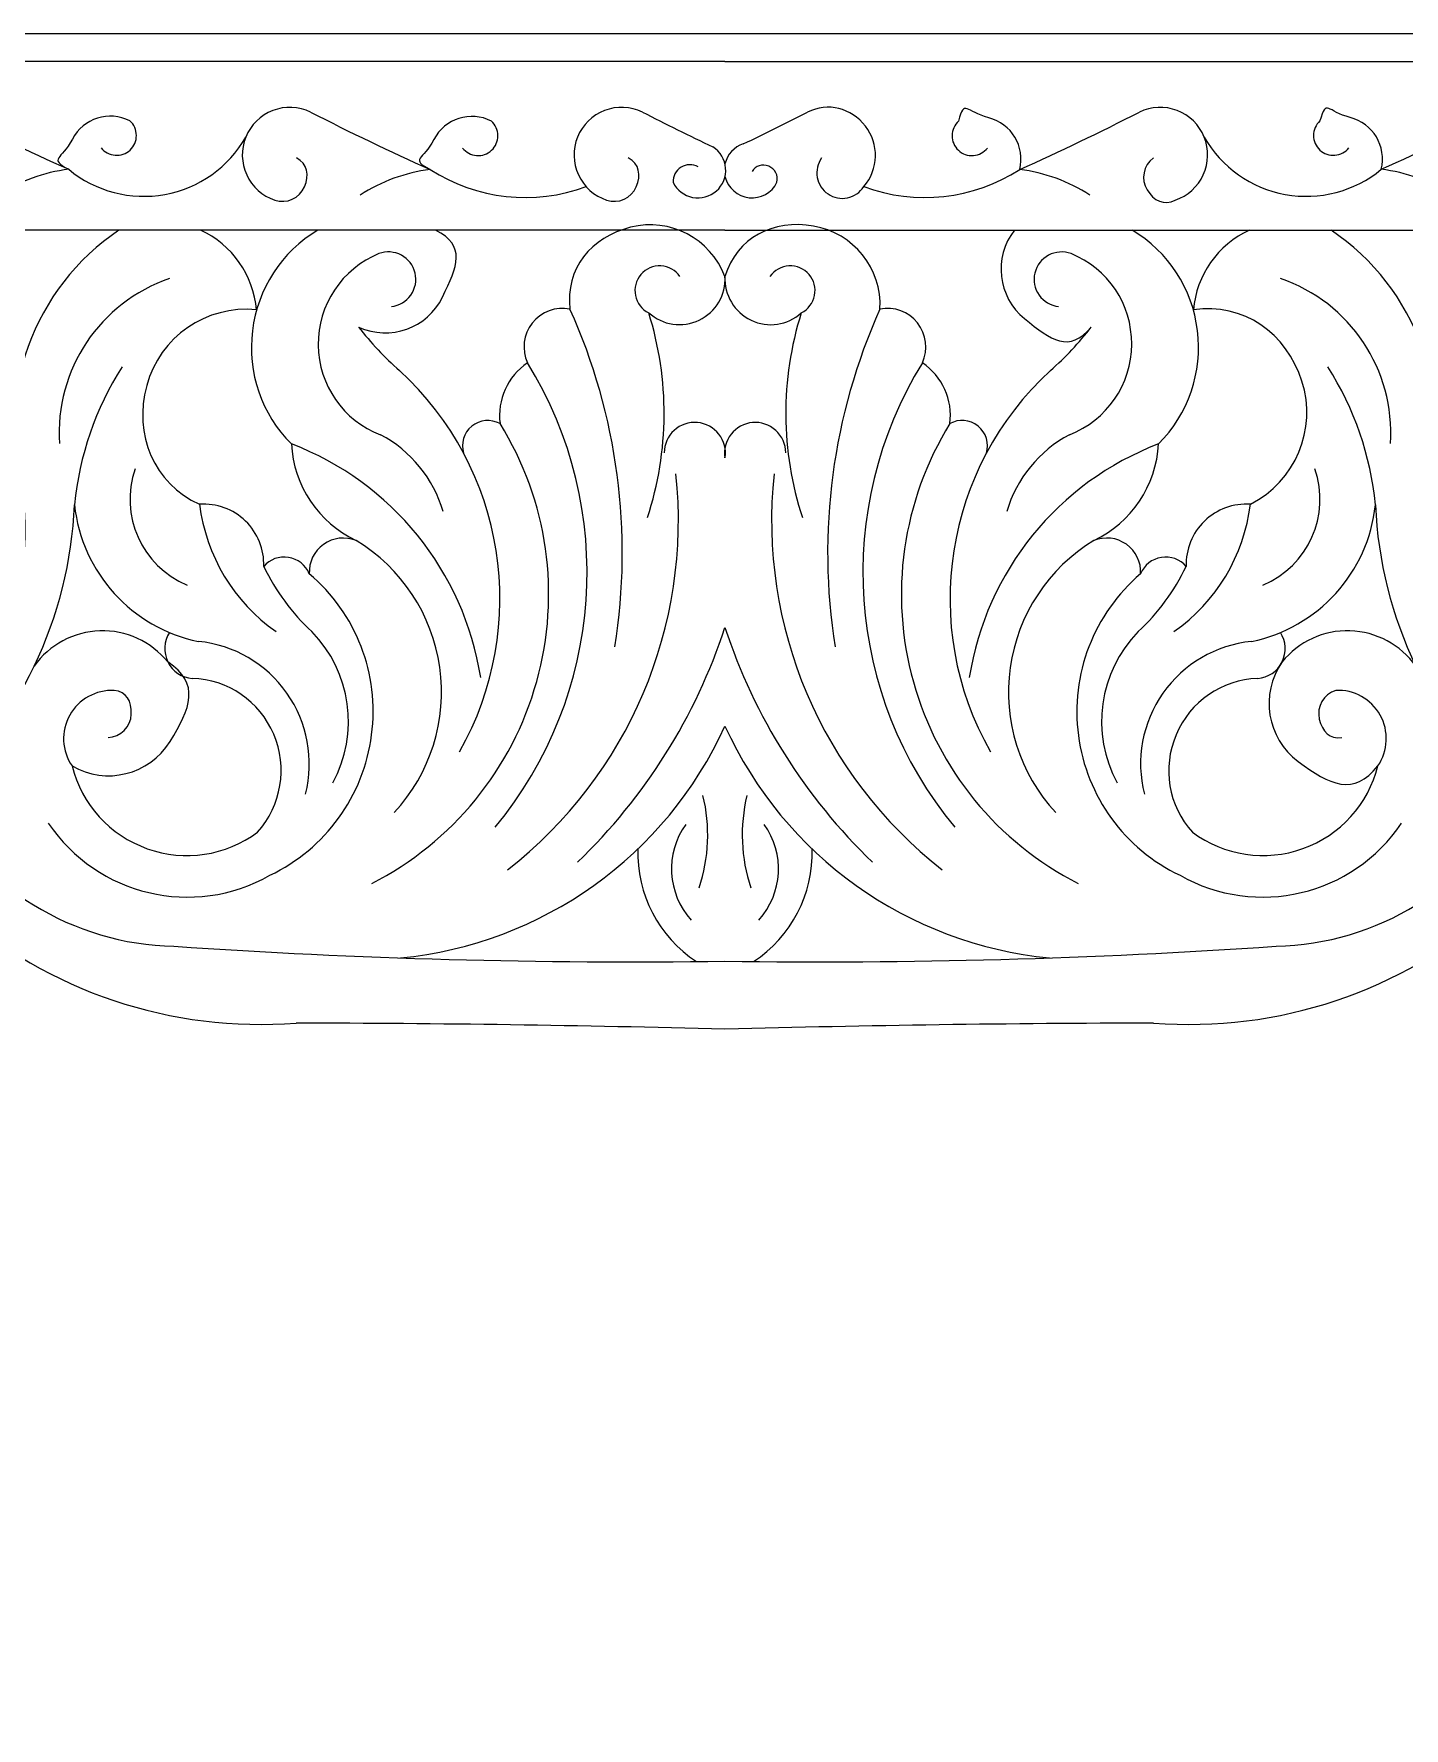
# Model space of a CAD drawing. Header units: millimetres. Extents: x 4613 to 4857, y 4354 to 4620.
# Drawn here: x 4690.4 to 4739.7, y 4558.8 to 4619.8 of the extents above; entities that cross this region are included whole.
import ezdxf

# ---------------------------------------------------------------- set-up
doc = ezdxf.new("R2010")
doc.units = ezdxf.units.MM
doc.header["$MEASUREMENT"] = 0
doc.layers.add('Layer 1', color=18, linetype='Continuous', true_color=0x000000)

msp = doc.modelspace()

# ---------------------------------------------------------------- linework, layer by layer
at = {"layer": 'Layer 1', "lineweight": 9}
for points, knots in [([(4613.246, 4619.823), (4613.246, 4619.823), (4857.246, 4619.823), (4857.246, 4619.823), (4857.246, 4619.823), (4857.246, 4497.823), (4857.246, 4497.823), (4857.246, 4497.823), (4613.246, 4497.823), (4613.246, 4497.823), (4613.246, 4497.823), (4613.246, 4619.823), (4613.246, 4619.823)], [0, 0, 0, 0, 0.25, 0.25, 0.25, 0.5, 0.5, 0.5, 0.75, 0.75, 0.75, 1, 1, 1, 1]), ([(4700.322, 4617.007), (4699.895, 4617.213), (4699.402, 4617.233), (4698.96, 4617.062), (4698.518, 4616.891), (4698.168, 4616.548), (4697.99, 4616.109), (4697.812, 4615.67), (4697.823, 4615.177), (4698.022, 4614.746), (4698.22, 4614.316), (4698.586, 4613.988), (4699.035, 4613.839)], [0, 0, 0, 0, 0.2, 0.2, 0.2, 0.4, 0.4, 0.4, 0.6, 0.6, 0.6, 1, 1, 1, 1]), ([(4712.27, 4617.007), (4711.843, 4617.213), (4711.35, 4617.233), (4710.908, 4617.062), (4710.466, 4616.891), (4710.115, 4616.548), (4709.938, 4616.109), (4709.76, 4615.67), (4709.771, 4615.177), (4709.97, 4614.747), (4710.168, 4614.316), (4710.533, 4613.988), (4710.983, 4613.839)], [0, 0, 0, 0, 0.2, 0.2, 0.2, 0.4, 0.4, 0.4, 0.6, 0.6, 0.6, 1, 1, 1, 1]), ([(4720.245, 4614.324), (4720.781, 4614.944), (4720.805, 4615.857), (4720.301, 4616.504), (4719.798, 4617.151), (4718.955, 4617.375), (4718.222, 4617.007)], [0, 0, 0, 0, 0.333333, 0.333333, 0.333333, 1, 1, 1, 1]), ([(4725.858, 4614.937), (4726.062, 4615.761), (4725.563, 4616.595), (4724.741, 4616.804), (4723.918, 4617.013), (4723.869, 4617.502), (4723.655, 4616.681)], [0, 0, 0, 0, 0.333333, 0.333333, 0.333333, 1, 1, 1, 1]), ([(4731.456, 4613.839), (4731.906, 4613.989), (4732.273, 4614.318), (4732.47, 4614.749), (4732.668, 4615.179), (4732.68, 4615.67), (4732.502, 4616.109), (4732.323, 4616.548), (4731.971, 4616.893), (4731.529, 4617.063), (4731.087, 4617.233), (4730.596, 4617.213), (4730.169, 4617.007)], [0, 0, 0, 0, 0.2, 0.2, 0.2, 0.4, 0.4, 0.4, 0.6, 0.6, 0.6, 1, 1, 1, 1]), ([(4738.876, 4614.946), (4739.08, 4615.77), (4738.581, 4616.604), (4737.758, 4616.813), (4736.936, 4617.023), (4736.887, 4617.511), (4736.672, 4616.69)], [0, 0, 0, 0, 0.333333, 0.333333, 0.333333, 1, 1, 1, 1]), ([(4693.819, 4616.69), (4693.064, 4617.078), (4692.138, 4616.784), (4691.745, 4616.032), (4691.353, 4615.279), (4690.866, 4615.344), (4691.616, 4614.946)], [0, 0, 0, 0, 0.333333, 0.333333, 0.333333, 1, 1, 1, 1]), ([(4692.778, 4615.721), (4692.902, 4615.565), (4693.085, 4615.468), (4693.284, 4615.453), (4693.483, 4615.437), (4693.678, 4615.506), (4693.824, 4615.641), (4693.97, 4615.777), (4694.052, 4615.968), (4694.051, 4616.167), (4694.05, 4616.367), (4693.966, 4616.556), (4693.819, 4616.69)], [0, 0, 0, 0, 0.2, 0.2, 0.2, 0.4, 0.4, 0.4, 0.6, 0.6, 0.6, 1, 1, 1, 1]), ([(4706.836, 4616.681), (4706.082, 4617.069), (4705.155, 4616.775), (4704.763, 4616.022), (4704.37, 4615.27), (4703.883, 4615.334), (4704.633, 4614.937)], [0, 0, 0, 0, 0.333333, 0.333333, 0.333333, 1, 1, 1, 1]), ([(4705.795, 4615.712), (4705.919, 4615.556), (4706.102, 4615.458), (4706.301, 4615.443), (4706.5, 4615.428), (4706.695, 4615.496), (4706.841, 4615.632), (4706.987, 4615.768), (4707.069, 4615.959), (4707.068, 4616.158), (4707.067, 4616.358), (4706.984, 4616.547), (4706.836, 4616.681)], [0, 0, 0, 0, 0.2, 0.2, 0.2, 0.4, 0.4, 0.4, 0.6, 0.6, 0.6, 1, 1, 1, 1]), ([(4723.655, 4616.681), (4723.508, 4616.547), (4723.424, 4616.357), (4723.423, 4616.157), (4723.422, 4615.958), (4723.504, 4615.768), (4723.65, 4615.632), (4723.796, 4615.496), (4723.992, 4615.428), (4724.191, 4615.443), (4724.39, 4615.459), (4724.572, 4615.556), (4724.696, 4615.712)], [0, 0, 0, 0, 0.2, 0.2, 0.2, 0.4, 0.4, 0.4, 0.6, 0.6, 0.6, 1, 1, 1, 1]), ([(4736.672, 4616.69), (4736.525, 4616.556), (4736.441, 4616.366), (4736.44, 4616.166), (4736.44, 4615.967), (4736.521, 4615.777), (4736.668, 4615.641), (4736.814, 4615.506), (4737.01, 4615.437), (4737.209, 4615.453), (4737.407, 4615.468), (4737.59, 4615.565), (4737.713, 4615.721)], [0, 0, 0, 0, 0.2, 0.2, 0.2, 0.4, 0.4, 0.4, 0.6, 0.6, 0.6, 1, 1, 1, 1]), ([(4691.616, 4614.946), (4692.579, 4614.148), (4693.847, 4613.818), (4695.077, 4614.043), (4696.308, 4614.269), (4697.372, 4615.021), (4697.99, 4616.109)], [0, 0, 0, 0, 0.333333, 0.333333, 0.333333, 1, 1, 1, 1]), ([(4732.502, 4616.109), (4733.121, 4615.022), (4734.191, 4614.265), (4735.422, 4614.042), (4736.653, 4613.819), (4737.914, 4614.147), (4738.876, 4614.946)], [0, 0, 0, 0, 0.333333, 0.333333, 0.333333, 1, 1, 1, 1]), ([(4699.035, 4613.839), (4699.462, 4613.694), (4699.928, 4613.903), (4700.105, 4614.317), (4700.281, 4614.732), (4700.216, 4615.147), (4699.816, 4615.354)], [0, 0, 0, 0, 0.333333, 0.333333, 0.333333, 1, 1, 1, 1]), ([(4710.983, 4613.839), (4711.41, 4613.694), (4711.876, 4613.903), (4712.052, 4614.317), (4712.229, 4614.732), (4712.164, 4615.147), (4711.764, 4615.354)], [0, 0, 0, 0, 0.333333, 0.333333, 0.333333, 1, 1, 1, 1]), ([(4713.377, 4614.479), (4713.513, 4614.198), (4713.774, 4613.997), (4714.08, 4613.936), (4714.387, 4613.875), (4714.703, 4613.96), (4714.936, 4614.167), (4715.17, 4614.375), (4715.293, 4614.68), (4715.269, 4614.992), (4715.244, 4615.303), (4715.077, 4615.584), (4714.814, 4615.753)], [0, 0, 0, 0, 0.2, 0.2, 0.2, 0.4, 0.4, 0.4, 0.6, 0.6, 0.6, 1, 1, 1, 1]), ([(4718.727, 4615.354), (4718.582, 4615.153), (4718.525, 4614.901), (4718.568, 4614.657), (4718.611, 4614.413), (4718.751, 4614.197), (4718.956, 4614.058), (4719.161, 4613.919), (4719.414, 4613.868), (4719.657, 4613.919), (4719.9, 4613.969), (4720.112, 4614.114), (4720.245, 4614.324)], [0, 0, 0, 0, 0.2, 0.2, 0.2, 0.4, 0.4, 0.4, 0.6, 0.6, 0.6, 1, 1, 1, 1]), ([(4730.675, 4615.354), (4730.31, 4615.09), (4730.209, 4614.589), (4730.445, 4614.205), (4730.68, 4613.82), (4731.055, 4613.633), (4731.456, 4613.839)], [0, 0, 0, 0, 0.333333, 0.333333, 0.333333, 1, 1, 1, 1]), ([(4714.277, 4615.035), (4714.085, 4615.142), (4713.85, 4615.136), (4713.663, 4615.02), (4713.476, 4614.904), (4713.366, 4614.699), (4713.377, 4614.479)], [0, 0, 0, 0, 0.333333, 0.333333, 0.333333, 1, 1, 1, 1]), ([(4715.246, 4614.685), (4715.345, 4614.274), (4715.692, 4613.97), (4716.113, 4613.925), (4716.533, 4613.881), (4716.932, 4614.097), (4717.115, 4614.479)], [0, 0, 0, 0, 0.333333, 0.333333, 0.333333, 1, 1, 1, 1]), ([(4717.115, 4614.479), (4717.176, 4614.719), (4717.049, 4614.967), (4716.819, 4615.058), (4716.588, 4615.149), (4716.344, 4615.084), (4716.225, 4614.866)], [0, 0, 0, 0, 0.333333, 0.333333, 0.333333, 1, 1, 1, 1]), ([(4715.246, 4611.091), (4714.723, 4612.455), (4713.265, 4613.215), (4711.848, 4612.86), (4710.43, 4612.505), (4709.483, 4611.363), (4709.664, 4609.913)], [0, 0, 0, 0, 0.333333, 0.333333, 0.333333, 1, 1, 1, 1]), ([(4720.827, 4609.913), (4720.9, 4611.372), (4719.873, 4612.656), (4718.433, 4612.904), (4716.994, 4613.153), (4715.665, 4612.49), (4715.246, 4611.091)], [0, 0, 0, 0, 0.333333, 0.333333, 0.333333, 1, 1, 1, 1]), ([(4700.579, 4612.757), (4699.279, 4611.976), (4698.412, 4610.64), (4698.228, 4609.135), (4698.045, 4607.629), (4698.558, 4606.131), (4699.631, 4605.06)], [0, 0, 0, 0, 0.333333, 0.333333, 0.333333, 1, 1, 1, 1]), ([(4702.054, 4609.268), (4703.187, 4608.747), (4704.529, 4609.226), (4705.075, 4610.348), (4705.621, 4611.469), (4705.934, 4612.187), (4704.825, 4612.757)], [0, 0, 0, 0, 0.333333, 0.333333, 0.333333, 1, 1, 1, 1]), ([(4725.666, 4612.757), (4724.902, 4611.772), (4725.065, 4610.356), (4726.034, 4609.57), (4727.003, 4608.785), (4727.631, 4608.317), (4728.438, 4609.268)], [0, 0, 0, 0, 0.333333, 0.333333, 0.333333, 1, 1, 1, 1]), ([(4730.86, 4605.06), (4731.931, 4606.133), (4732.449, 4607.64), (4732.262, 4609.145), (4732.075, 4610.65), (4731.214, 4611.979), (4729.913, 4612.757)], [0, 0, 0, 0, 0.333333, 0.333333, 0.333333, 1, 1, 1, 1]), ([(4702.785, 4611.91), (4701.449, 4611.366), (4700.582, 4610.06), (4700.6, 4608.617), (4700.618, 4607.175), (4701.492, 4605.901), (4702.841, 4605.391)], [0, 0, 0, 0, 0.333333, 0.333333, 0.333333, 1, 1, 1, 1]), ([(4703.234, 4610.008), (4703.515, 4610.038), (4703.769, 4610.188), (4703.932, 4610.418), (4704.096, 4610.649), (4704.152, 4610.938), (4704.087, 4611.213), (4704.022, 4611.488), (4703.842, 4611.722), (4703.593, 4611.855), (4703.343, 4611.989), (4703.05, 4612.009), (4702.785, 4611.91)], [0, 0, 0, 0, 0.2, 0.2, 0.2, 0.4, 0.4, 0.4, 0.6, 0.6, 0.6, 1, 1, 1, 1]), ([(4727.706, 4611.91), (4727.441, 4612.008), (4727.146, 4611.988), (4726.897, 4611.854), (4726.648, 4611.721), (4726.469, 4611.488), (4726.404, 4611.213), (4726.339, 4610.937), (4726.396, 4610.648), (4726.56, 4610.417), (4726.723, 4610.187), (4726.977, 4610.037), (4727.258, 4610.008)], [0, 0, 0, 0, 0.2, 0.2, 0.2, 0.4, 0.4, 0.4, 0.6, 0.6, 0.6, 1, 1, 1, 1]), ([(4727.65, 4605.391), (4728.995, 4605.912), (4729.885, 4607.203), (4729.891, 4608.646), (4729.898, 4610.089), (4729.047, 4611.377), (4727.706, 4611.91)], [0, 0, 0, 0, 0.333333, 0.333333, 0.333333, 1, 1, 1, 1]), ([(4713.625, 4611.086), (4713.468, 4611.312), (4713.215, 4611.454), (4712.94, 4611.468), (4712.664, 4611.483), (4712.399, 4611.371), (4712.219, 4611.162), (4712.039, 4610.953), (4711.966, 4610.672), (4712.021, 4610.402), (4712.076, 4610.132), (4712.252, 4609.903), (4712.499, 4609.782)], [0, 0, 0, 0, 0.2, 0.2, 0.2, 0.4, 0.4, 0.4, 0.6, 0.6, 0.6, 1, 1, 1, 1]), ([(4712.499, 4609.782), (4712.995, 4609.332), (4713.714, 4609.228), (4714.317, 4609.518), (4714.92, 4609.809), (4715.288, 4610.423), (4715.246, 4611.091)], [0, 0, 0, 0, 0.333333, 0.333333, 0.333333, 1, 1, 1, 1]), ([(4715.246, 4611.091), (4715.209, 4610.423), (4715.58, 4609.799), (4716.185, 4609.513), (4716.791, 4609.227), (4717.499, 4609.328), (4717.992, 4609.782)], [0, 0, 0, 0, 0.333333, 0.333333, 0.333333, 1, 1, 1, 1]), ([(4717.992, 4609.782), (4718.239, 4609.904), (4718.416, 4610.134), (4718.471, 4610.404), (4718.525, 4610.674), (4718.453, 4610.953), (4718.273, 4611.162), (4718.092, 4611.37), (4717.825, 4611.484), (4717.55, 4611.468), (4717.274, 4611.453), (4717.023, 4611.313), (4716.866, 4611.086)], [0, 0, 0, 0, 0.2, 0.2, 0.2, 0.4, 0.4, 0.4, 0.6, 0.6, 0.6, 1, 1, 1, 1]), ([(4698.378, 4609.887), (4696.569, 4610.07), (4694.894, 4608.917), (4694.421, 4607.161), (4693.948, 4605.406), (4694.669, 4603.637), (4696.325, 4602.887)], [0, 0, 0, 0, 0.333333, 0.333333, 0.333333, 1, 1, 1, 1]), ([(4709.664, 4609.913), (4709.153, 4610.014), (4708.629, 4609.819), (4708.307, 4609.41), (4707.985, 4609), (4707.917, 4608.451), (4708.135, 4607.978)], [0, 0, 0, 0, 0.333333, 0.333333, 0.333333, 1, 1, 1, 1]), ([(4722.356, 4607.978), (4722.572, 4608.452), (4722.504, 4609.007), (4722.18, 4609.415), (4721.856, 4609.823), (4721.337, 4610.016), (4720.827, 4609.913)], [0, 0, 0, 0, 0.333333, 0.333333, 0.333333, 1, 1, 1, 1]), ([(4734.166, 4602.887), (4735.788, 4603.71), (4736.574, 4605.586), (4736.024, 4607.318), (4735.474, 4609.051), (4733.912, 4610.15), (4732.113, 4609.887)], [0, 0, 0, 0, 0.333333, 0.333333, 0.333333, 1, 1, 1, 1]), ([(4702.524, 4589.233), (4705.435, 4590.72), (4707.59, 4593.357), (4708.466, 4596.506), (4709.343, 4599.655), (4708.87, 4603.012), (4707.146, 4605.789)], [0, 0, 0, 0, 0.333333, 0.333333, 0.333333, 1, 1, 1, 1]), ([(4707.146, 4605.789), (4706.819, 4605.969), (4706.416, 4605.932), (4706.127, 4605.696), (4705.838, 4605.46), (4705.72, 4605.078), (4705.833, 4604.722)], [0, 0, 0, 0, 0.333333, 0.333333, 0.333333, 1, 1, 1, 1]), ([(4715.246, 4604.554), (4715.295, 4604.857), (4715.215, 4605.166), (4715.027, 4605.408), (4714.838, 4605.65), (4714.559, 4605.803), (4714.253, 4605.829), (4713.947, 4605.855), (4713.644, 4605.753), (4713.417, 4605.547), (4713.19, 4605.34), (4713.059, 4605.05), (4713.055, 4604.743)], [0, 0, 0, 0, 0.2, 0.2, 0.2, 0.4, 0.4, 0.4, 0.6, 0.6, 0.6, 1, 1, 1, 1]), ([(4717.436, 4604.743), (4717.432, 4605.05), (4717.301, 4605.342), (4717.073, 4605.548), (4716.846, 4605.754), (4716.544, 4605.856), (4716.239, 4605.829), (4715.933, 4605.802), (4715.652, 4605.649), (4715.464, 4605.407), (4715.275, 4605.165), (4715.196, 4604.857), (4715.246, 4604.554)], [0, 0, 0, 0, 0.2, 0.2, 0.2, 0.4, 0.4, 0.4, 0.6, 0.6, 0.6, 1, 1, 1, 1]), ([(4723.345, 4605.789), (4721.626, 4603.01), (4721.148, 4599.637), (4722.03, 4596.489), (4722.911, 4593.342), (4725.054, 4590.715), (4727.967, 4589.233)], [0, 0, 0, 0, 0.333333, 0.333333, 0.333333, 1, 1, 1, 1]), ([(4724.659, 4604.722), (4724.768, 4605.079), (4724.649, 4605.466), (4724.359, 4605.701), (4724.068, 4605.935), (4723.67, 4605.972), (4723.345, 4605.789)], [0, 0, 0, 0, 0.333333, 0.333333, 0.333333, 1, 1, 1, 1]), ([(4698.636, 4600.649), (4698.659, 4601.262), (4698.42, 4601.857), (4697.978, 4602.284), (4697.536, 4602.711), (4696.938, 4602.93), (4696.325, 4602.887)], [0, 0, 0, 0, 0.333333, 0.333333, 0.333333, 1, 1, 1, 1]), ([(4734.166, 4602.887), (4733.554, 4602.929), (4732.952, 4602.709), (4732.511, 4602.282), (4732.07, 4601.854), (4731.831, 4601.262), (4731.855, 4600.649)], [0, 0, 0, 0, 0.333333, 0.333333, 0.333333, 1, 1, 1, 1]), ([(4701.962, 4601.579), (4701.574, 4601.738), (4701.131, 4601.687), (4700.789, 4601.444), (4700.447, 4601.2), (4700.254, 4600.802), (4700.277, 4600.383)], [0, 0, 0, 0, 0.333333, 0.333333, 0.333333, 1, 1, 1, 1]), ([(4703.337, 4591.789), (4704.642, 4593.197), (4705.243, 4595.117), (4704.974, 4597.017), (4704.705, 4598.917), (4703.606, 4600.588), (4701.962, 4601.579)], [0, 0, 0, 0, 0.333333, 0.333333, 0.333333, 1, 1, 1, 1]), ([(4728.529, 4601.579), (4726.887, 4600.585), (4725.781, 4598.905), (4725.515, 4597.005), (4725.25, 4595.104), (4725.847, 4593.194), (4727.154, 4591.789)], [0, 0, 0, 0, 0.333333, 0.333333, 0.333333, 1, 1, 1, 1]), ([(4730.214, 4600.383), (4730.236, 4600.802), (4730.042, 4601.203), (4729.699, 4601.446), (4729.356, 4601.688), (4728.917, 4601.739), (4728.529, 4601.579)], [0, 0, 0, 0, 0.333333, 0.333333, 0.333333, 1, 1, 1, 1]), ([(4700.277, 4600.383), (4700.148, 4600.697), (4699.865, 4600.921), (4699.529, 4600.975), (4699.194, 4601.028), (4698.857, 4600.906), (4698.636, 4600.649)], [0, 0, 0, 0, 0.333333, 0.333333, 0.333333, 1, 1, 1, 1]), ([(4731.855, 4600.649), (4731.633, 4600.906), (4731.294, 4601.029), (4730.959, 4600.974), (4730.624, 4600.919), (4730.342, 4600.697), (4730.214, 4600.383)], [0, 0, 0, 0, 0.333333, 0.333333, 0.333333, 1, 1, 1, 1]), ([(4698.858, 4589.53), (4700.858, 4590.482), (4702.238, 4592.384), (4702.522, 4594.58), (4702.806, 4596.777), (4701.97, 4598.954), (4700.277, 4600.383)], [0, 0, 0, 0, 0.333333, 0.333333, 0.333333, 1, 1, 1, 1]), ([(4730.214, 4600.383), (4728.526, 4598.949), (4727.681, 4596.756), (4727.972, 4594.561), (4728.263, 4592.365), (4729.63, 4590.476), (4731.633, 4589.53)], [0, 0, 0, 0, 0.333333, 0.333333, 0.333333, 1, 1, 1, 1]), ([(4695.182, 4597.209), (4694.587, 4597.946), (4693.681, 4598.361), (4692.735, 4598.33), (4691.789, 4598.3), (4690.915, 4597.832), (4690.37, 4597.059)], [0, 0, 0, 0, 0.333333, 0.333333, 0.333333, 1, 1, 1, 1]), ([(4695.245, 4598.269), (4695.038, 4597.951), (4695.015, 4597.547), (4695.184, 4597.208), (4695.353, 4596.868), (4695.685, 4596.644), (4696.064, 4596.618)], [0, 0, 0, 0, 0.333333, 0.333333, 0.333333, 1, 1, 1, 1]), ([(4734.428, 4596.618), (4734.806, 4596.645), (4735.141, 4596.871), (4735.309, 4597.211), (4735.477, 4597.551), (4735.454, 4597.952), (4735.246, 4598.269)], [0, 0, 0, 0, 0.333333, 0.333333, 0.333333, 1, 1, 1, 1]), ([(4740.122, 4597.059), (4739.574, 4597.831), (4738.696, 4598.302), (4737.75, 4598.331), (4736.803, 4598.359), (4735.902, 4597.947), (4735.309, 4597.209)], [0, 0, 0, 0, 0.333333, 0.333333, 0.333333, 1, 1, 1, 1]), ([(4700.144, 4592.454), (4700.46, 4593.705), (4700.214, 4595.032), (4699.471, 4596.087), (4698.728, 4597.143), (4697.57, 4597.821), (4696.286, 4597.947)], [0, 0, 0, 0, 0.333333, 0.333333, 0.333333, 1, 1, 1, 1]), ([(4734.206, 4597.947), (4732.921, 4597.819), (4731.757, 4597.138), (4731.016, 4596.081), (4730.275, 4595.025), (4730.029, 4593.705), (4730.347, 4592.454)], [0, 0, 0, 0, 0.333333, 0.333333, 0.333333, 1, 1, 1, 1]), ([(4691.735, 4593.467), (4692.953, 4592.755), (4694.516, 4593.142), (4695.261, 4594.34), (4696.006, 4595.538), (4696.36, 4596.432), (4695.182, 4597.209)], [0, 0, 0, 0, 0.333333, 0.333333, 0.333333, 1, 1, 1, 1]), ([(4735.309, 4597.209), (4734.5, 4596.054), (4734.757, 4594.464), (4735.89, 4593.623), (4737.023, 4592.783), (4737.885, 4592.357), (4738.756, 4593.467)], [0, 0, 0, 0, 0.333333, 0.333333, 0.333333, 1, 1, 1, 1]), ([(4698.414, 4591.081), (4699.277, 4592.043), (4699.503, 4593.417), (4698.995, 4594.605), (4698.487, 4595.793), (4697.355, 4596.578), (4696.064, 4596.618)], [0, 0, 0, 0, 0.333333, 0.333333, 0.333333, 1, 1, 1, 1]), ([(4734.428, 4596.618), (4733.136, 4596.57), (4731.99, 4595.778), (4731.489, 4594.587), (4730.987, 4593.397), (4731.209, 4592.038), (4732.077, 4591.081)], [0, 0, 0, 0, 0.333333, 0.333333, 0.333333, 1, 1, 1, 1]), ([(4693.251, 4596.183), (4692.591, 4596.214), (4691.97, 4595.868), (4691.65, 4595.29), (4691.329, 4594.712), (4691.359, 4594.01), (4691.735, 4593.467)], [0, 0, 0, 0, 0.333333, 0.333333, 0.333333, 1, 1, 1, 1]), ([(4693.028, 4594.491), (4693.487, 4594.504), (4693.855, 4594.874), (4693.867, 4595.333), (4693.878, 4595.792), (4693.708, 4596.146), (4693.251, 4596.183)], [0, 0, 0, 0, 0.333333, 0.333333, 0.333333, 1, 1, 1, 1]), ([(4737.24, 4596.183), (4736.801, 4596.051), (4736.541, 4595.598), (4736.648, 4595.152), (4736.756, 4594.706), (4737.012, 4594.408), (4737.463, 4594.491)], [0, 0, 0, 0, 0.333333, 0.333333, 0.333333, 1, 1, 1, 1]), ([(4738.756, 4593.467), (4739.129, 4594.012), (4739.161, 4594.722), (4738.837, 4595.298), (4738.514, 4595.874), (4737.9, 4596.218), (4737.24, 4596.183)], [0, 0, 0, 0, 0.333333, 0.333333, 0.333333, 1, 1, 1, 1]), ([(4691.735, 4593.467), (4692.082, 4592.083), (4693.098, 4590.964), (4694.442, 4590.486), (4695.787, 4590.008), (4697.272, 4590.226), (4698.414, 4591.081)], [0, 0, 0, 0, 0.333333, 0.333333, 0.333333, 1, 1, 1, 1]), ([(4732.077, 4591.081), (4733.222, 4590.23), (4734.717, 4590.008), (4736.06, 4590.49), (4737.403, 4590.972), (4738.413, 4592.082), (4738.756, 4593.467)], [0, 0, 0, 0, 0.333333, 0.333333, 0.333333, 1, 1, 1, 1])]:
    msp.add_open_spline(points, degree=3, knots=knots, dxfattribs=at)
for points in [[(4715.246, 4618.823), (4715.246, 4618.823), (4615.246, 4618.823), (4615.246, 4618.823)], [(4715.246, 4618.823), (4715.246, 4618.823), (4815.246, 4618.823), (4815.246, 4618.823)], [(4687.304, 4617.017), (4688.724, 4616.29), (4690.161, 4615.6), (4691.616, 4614.946)], [(4700.322, 4617.007), (4701.741, 4616.281), (4703.179, 4615.591), (4704.633, 4614.937)], [(4712.27, 4617.007), (4713.112, 4616.577), (4713.96, 4616.158), (4714.814, 4615.753)], [(4715.906, 4615.862), (4716.683, 4616.233), (4717.455, 4616.615), (4718.222, 4617.007)], [(4725.858, 4614.937), (4727.313, 4615.591), (4728.75, 4616.281), (4730.169, 4617.007)], [(4738.876, 4614.946), (4740.33, 4615.6), (4741.768, 4616.29), (4743.187, 4617.017)], [(4715.906, 4615.862), (4715.575, 4615.753), (4715.325, 4615.481), (4715.246, 4615.143)], [(4691.616, 4614.946), (4690.715, 4614.837), (4689.852, 4614.523), (4689.092, 4614.029)], [(4704.633, 4614.937), (4703.733, 4614.827), (4702.87, 4614.514), (4702.109, 4614.02)], [(4704.633, 4614.937), (4706.305, 4613.864), (4708.382, 4613.636), (4710.246, 4614.324)], [(4720.245, 4614.324), (4722.11, 4613.637), (4724.187, 4613.863), (4725.858, 4614.937)], [(4728.382, 4614.02), (4727.621, 4614.514), (4726.758, 4614.827), (4725.858, 4614.937)], [(4741.4, 4614.029), (4740.639, 4614.523), (4739.776, 4614.837), (4738.876, 4614.946)], [(4715.246, 4612.757), (4715.246, 4612.757), (4621.311, 4612.757), (4621.311, 4612.757)], [(4693.423, 4612.757), (4690.335, 4610.674), (4688.938, 4606.844), (4689.966, 4603.263)], [(4698.378, 4609.887), (4698.268, 4611.136), (4697.5, 4612.231), (4696.362, 4612.757)], [(4715.246, 4612.757), (4715.246, 4612.757), (4809.181, 4612.757), (4809.181, 4612.757)], [(4734.129, 4612.757), (4732.991, 4612.23), (4732.222, 4611.136), (4732.113, 4609.887)], [(4740.526, 4603.263), (4741.551, 4606.845), (4740.158, 4610.676), (4737.069, 4612.757)], [(4695.248, 4611.016), (4692.734, 4610.156), (4691.108, 4607.723), (4691.28, 4605.072)], [(4739.211, 4605.072), (4739.382, 4607.723), (4737.758, 4610.158), (4735.244, 4611.016)], [(4711.28, 4597.753), (4711.941, 4601.878), (4711.38, 4606.104), (4709.664, 4609.913)], [(4712.455, 4602.405), (4713.24, 4604.799), (4713.256, 4607.378), (4712.499, 4609.782)], [(4717.992, 4609.782), (4717.235, 4607.378), (4717.251, 4604.799), (4718.037, 4602.405)], [(4720.827, 4609.913), (4719.112, 4606.104), (4718.55, 4601.878), (4719.211, 4597.753)], [(4702.054, 4609.268), (4702.492, 4608.699), (4702.985, 4608.174), (4703.527, 4607.702)], [(4726.964, 4607.702), (4727.506, 4608.174), (4727.999, 4608.699), (4728.438, 4609.268)], [(4706.968, 4591.257), (4710.906, 4596.006), (4711.378, 4602.73), (4708.135, 4607.978)], [(4708.135, 4607.978), (4707.416, 4607.495), (4707.032, 4606.648), (4707.146, 4605.789)], [(4722.356, 4607.978), (4719.117, 4602.728), (4719.583, 4596.003), (4723.523, 4591.257)], [(4723.345, 4605.789), (4723.458, 4606.648), (4723.076, 4607.496), (4722.356, 4607.978)], [(4693.535, 4607.834), (4692.581, 4606.335), (4691.994, 4604.634), (4691.822, 4602.866)], [(4705.687, 4593.975), (4708.251, 4598.499), (4707.359, 4604.187), (4703.527, 4607.702)], [(4726.964, 4607.702), (4723.135, 4604.184), (4722.237, 4598.497), (4724.804, 4593.975)], [(4738.669, 4602.866), (4738.497, 4604.634), (4737.91, 4606.335), (4736.956, 4607.834)], [(4699.631, 4605.06), (4699.716, 4603.561), (4700.608, 4602.228), (4701.962, 4601.579)], [(4706.449, 4596.649), (4705.846, 4600.473), (4703.248, 4603.68), (4699.631, 4605.06)], [(4705.1, 4602.627), (4704.746, 4603.813), (4703.934, 4604.808), (4702.841, 4605.391)], [(4730.86, 4605.06), (4727.244, 4603.679), (4724.644, 4600.473), (4724.043, 4596.649)], [(4727.65, 4605.391), (4726.558, 4604.808), (4725.745, 4603.813), (4725.391, 4602.627)], [(4728.529, 4601.579), (4729.883, 4602.228), (4730.776, 4603.561), (4730.86, 4605.06)], [(4686.545, 4593.805), (4689.498, 4596.621), (4690.701, 4600.809), (4689.688, 4604.762)], [(4694.004, 4604.161), (4693.427, 4602.49), (4694.244, 4600.66), (4695.875, 4599.978)], [(4707.42, 4589.729), (4711.767, 4593.117), (4714.059, 4598.503), (4713.479, 4603.984)], [(4717.012, 4603.984), (4716.435, 4598.503), (4718.723, 4593.115), (4723.071, 4589.729)], [(4734.616, 4599.978), (4736.246, 4600.661), (4737.066, 4602.49), (4736.487, 4604.161)], [(4686.74, 4592.298), (4689.814, 4594.974), (4691.652, 4598.794), (4691.822, 4602.866)], [(4691.822, 4602.866), (4692.083, 4600.429), (4693.885, 4598.441), (4696.286, 4597.947)], [(4696.325, 4602.887), (4696.553, 4601.037), (4697.553, 4599.371), (4699.08, 4598.301)], [(4731.412, 4598.301), (4732.938, 4599.371), (4733.939, 4601.037), (4734.166, 4602.887)], [(4734.206, 4597.947), (4736.606, 4598.443), (4738.41, 4600.429), (4738.669, 4602.866)], [(4738.669, 4602.866), (4738.84, 4598.794), (4740.676, 4594.973), (4743.752, 4592.298)], [(4698.636, 4600.649), (4699.061, 4599.765), (4699.647, 4598.968), (4700.366, 4598.301)], [(4730.125, 4598.301), (4730.844, 4598.968), (4731.43, 4599.765), (4731.855, 4600.649)], [(4701.12, 4592.853), (4702.095, 4594.638), (4701.791, 4596.849), (4700.366, 4598.301)], [(4709.933, 4589.998), (4712.369, 4592.339), (4714.193, 4595.242), (4715.246, 4598.453)], [(4715.246, 4598.453), (4716.298, 4595.242), (4718.122, 4592.339), (4720.558, 4589.998)], [(4730.125, 4598.301), (4728.702, 4596.848), (4728.395, 4594.637), (4729.371, 4592.853)], [(4703.561, 4586.555), (4708.669, 4587.052), (4713.122, 4590.231), (4715.246, 4594.903)], [(4715.246, 4594.903), (4717.372, 4590.232), (4721.822, 4587.05), (4726.93, 4586.555)], [(4686.74, 4592.298), (4688.454, 4589.088), (4691.762, 4587.052), (4695.4, 4586.973)], [(4714.313, 4589.073), (4714.673, 4590.149), (4714.722, 4591.304), (4714.454, 4592.407)], [(4716.037, 4592.407), (4715.769, 4591.304), (4715.818, 4590.149), (4716.178, 4589.073)], [(4735.092, 4586.973), (4738.73, 4587.054), (4742.039, 4589.087), (4743.752, 4592.298)], [(4690.879, 4591.409), (4692.64, 4588.792), (4696.115, 4587.971), (4698.858, 4589.53)], [(4713.832, 4591.362), (4713.079, 4590.308), (4713.16, 4588.874), (4714.03, 4587.915)], [(4716.461, 4587.915), (4717.33, 4588.875), (4717.413, 4590.309), (4716.659, 4591.362)], [(4731.633, 4589.53), (4734.378, 4587.974), (4737.854, 4588.79), (4739.613, 4591.409)], [(4712.11, 4590.48), (4712.06, 4588.852), (4712.857, 4587.317), (4714.218, 4586.422)], [(4716.273, 4586.422), (4717.634, 4587.317), (4718.432, 4588.853), (4718.382, 4590.48)], [(4687.509, 4588.326), (4690.884, 4585.345), (4695.319, 4583.858), (4699.809, 4584.208)], [(4730.682, 4584.208), (4735.172, 4583.859), (4739.608, 4585.344), (4742.982, 4588.326)], [(4695.4, 4586.973), (4702.005, 4586.523), (4708.626, 4586.344), (4715.246, 4586.434)], [(4715.246, 4586.434), (4721.866, 4586.344), (4728.486, 4586.523), (4735.092, 4586.973)], [(4715.246, 4583.986), (4710.101, 4584.122), (4704.955, 4584.196), (4699.809, 4584.208)], [(4730.682, 4584.208), (4725.536, 4584.196), (4720.39, 4584.122), (4715.246, 4583.986)]]:
    msp.add_open_spline(points, degree=3, dxfattribs=at)

doc.saveas('drawing.dxf')
